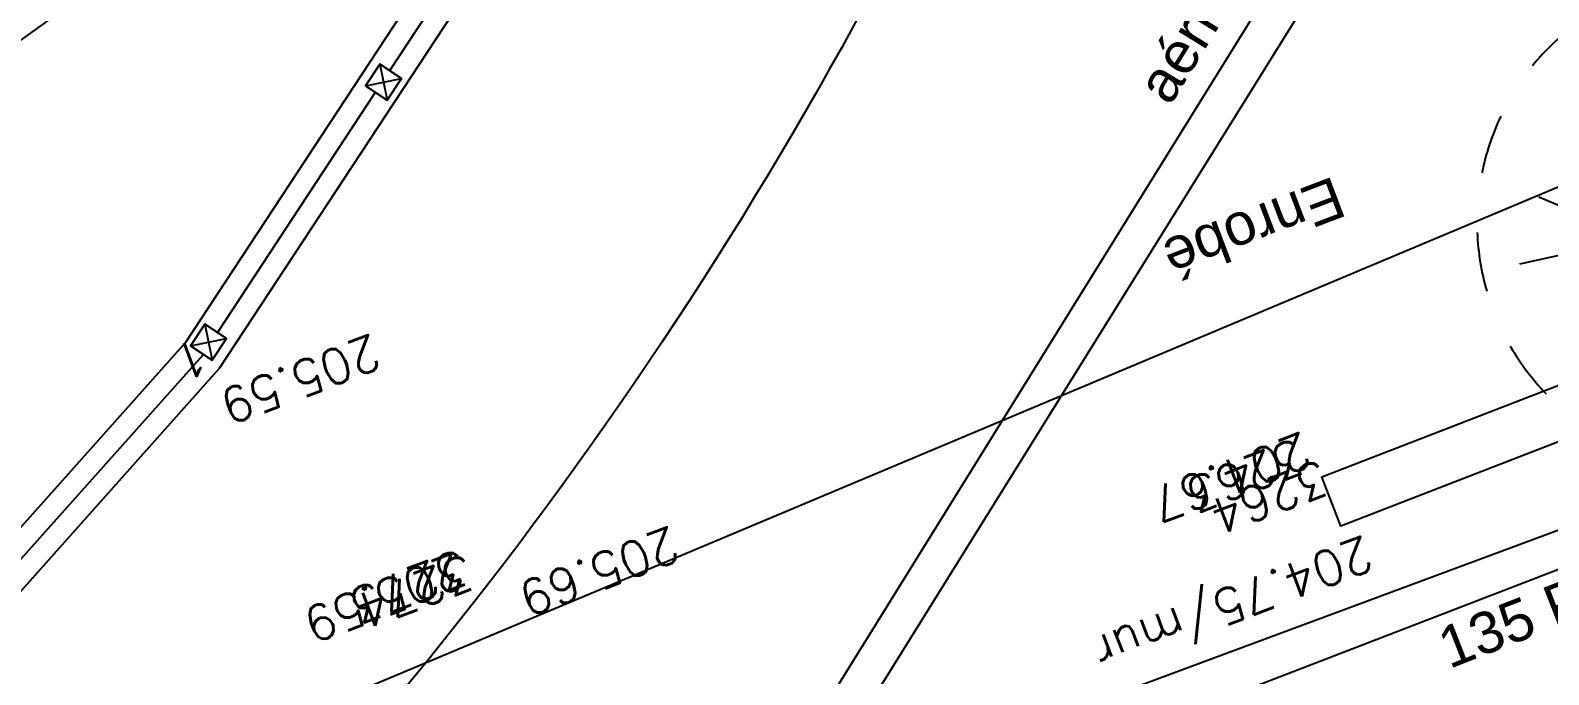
# Model space of a CAD drawing. Header units: centimetres. Extents: x 212517 to 243222, y -357108 to -330212.
# Drawn here: x 224412 to 225876, y -343980 to -343360 of the extents above; entities that cross this region are included whole.
import ezdxf
from ezdxf.enums import TextEntityAlignment as Align
from ezdxf.lldxf.tags import DXFTag

# ---------------------------------------------------------------- set-up
doc = ezdxf.new("R2010")
doc.units = ezdxf.units.CM
doc.layers.get('0').update_dxf_attribs({"color": 252})
for name, color, linetype in [('AEP_SSL', 252, 'Continuous'), ('CAB_SSL', 252, 'Continuous'), ('EDF_SSL', 252, 'Texte-Electricite'), ('Fond topo - CLO_MUR', 252, 'Continuous'), ('Fond topo - VEG', 252, 'Continuous'), ('Fond topo - VOI_TXT', 252, 'Continuous'), ('Fond topo - Z_500', 252, 'Continuous'), ('prlm-VRD', 2, 'Continuous'), ('TELECOM_SSL', 252, 'Texte-Telecom'), ('UNITAIRE SSL', 252, 'UNITAIRE')]:
    doc.layers.add(name, color=color, linetype=linetype)
for name, color, linetype, plot in [('Fond topo - N', 252, 'Continuous', False), ('Fond topo - NCACHE', 252, 'Continuous', False), ('Fond topo - ZCACHE', 252, 'Continuous', False)]:
    doc.layers.add(name, color=color, linetype=linetype, plot=plot)
doc.layers.add('Fond topo - P', color=252, linetype='Continuous', lineweight=50)
doc.layers.add('Fond topo - VOI', color=252, linetype='Continuous', lineweight=25)
doc.styles.add('2000_ARIAL', font='arial.ttf', dxfattribs={"height": 0.400000006})
doc.styles.add('Lignes', font='arial.ttf', dxfattribs={"height": 0.35})
doc.styles.add('LignesA', font='arial.ttf', dxfattribs={"height": 0.349999994})
doc.styles.add('SIMPLEX', font='simplex_.ttf', dxfattribs={"height": 1.25})
doc.styles.add('TP-C_Autocad_Standard', font='simplex_.ttf', dxfattribs={"height": 1})
doc.styles.add('Tronçons', font='arial.ttf', dxfattribs={"height": 0.25})
tags = doc.linetypes.add('L16', pattern=[0.37500001490116125, 0.300000011920929, -0.07500000298023224]).pattern_tags.tags
tags[6:7] = [DXFTag(74, 4), DXFTag(75, 0), DXFTag(340, '0'), DXFTag(46, 0.0), DXFTag(50, 0.0), DXFTag(44, 0.0), DXFTag(45, 0.0)]
tags[4:5] = [DXFTag(74, 4), DXFTag(75, 0), DXFTag(340, '0'), DXFTag(46, 0.0), DXFTag(50, 0.0), DXFTag(44, 0.0), DXFTag(45, 0.0)]
tags = doc.linetypes.add('Texte-BT', pattern='A,5,-0.25,["BT",Lignes,S=1,R=0,X=0,Y=-0.18],-1.25', length=6.5).pattern_tags.tags
tags[15:16] = [DXFTag(74, 4), DXFTag(75, 0), DXFTag(340, '0'), DXFTag(46, 0.0), DXFTag(50, 0.0), DXFTag(44, 0.0), DXFTag(45, 0.0)]
tags[4:5] = [DXFTag(74, 4), DXFTag(75, 0), DXFTag(340, '0'), DXFTag(46, 0.0), DXFTag(50, 0.0), DXFTag(44, 0.0), DXFTag(45, 0.0)]
tags = doc.linetypes.add('Texte-Electricite', pattern='A,5,-0.25,["ELEC",Lignes,S=1,R=0,X=0,Y=-0.18],-1.25', length=6.5).pattern_tags.tags
tags[15:16] = [DXFTag(74, 4), DXFTag(75, 0), DXFTag(340, '0'), DXFTag(46, 0.0), DXFTag(50, 0.0), DXFTag(44, 0.0), DXFTag(45, 0.0)]
tags[4:5] = [DXFTag(74, 4), DXFTag(75, 0), DXFTag(340, '0'), DXFTag(46, 0.0), DXFTag(50, 0.0), DXFTag(44, 0.0), DXFTag(45, 0.0)]
tags = doc.linetypes.add('Texte-MT', pattern='A,5,-0.25,["MT",Lignes,S=1,R=0,X=0,Y=-0.18],-1.25', length=6.5).pattern_tags.tags
tags[15:16] = [DXFTag(74, 4), DXFTag(75, 0), DXFTag(340, '0'), DXFTag(46, 0.0), DXFTag(50, 0.0), DXFTag(44, 0.0), DXFTag(45, 0.0)]
tags[4:5] = [DXFTag(74, 4), DXFTag(75, 0), DXFTag(340, '0'), DXFTag(46, 0.0), DXFTag(50, 0.0), DXFTag(44, 0.0), DXFTag(45, 0.0)]
tags = doc.linetypes.add('Texte-Telecom', pattern='A,5,-0.25,["TEL",Lignes,S=1,R=0,X=0,Y=-0.18],-1.25', length=6.5).pattern_tags.tags
tags[15:16] = [DXFTag(74, 4), DXFTag(75, 0), DXFTag(340, '0'), DXFTag(46, 0.0), DXFTag(50, 0.0), DXFTag(44, 0.0), DXFTag(45, 0.0)]
tags[4:5] = [DXFTag(74, 4), DXFTag(75, 0), DXFTag(340, '0'), DXFTag(46, 0.0), DXFTag(50, 0.0), DXFTag(44, 0.0), DXFTag(45, 0.0)]
tags = doc.linetypes.add('Texte-TelecomA', pattern='A,5,-0.25,["TEL",LignesA,S=1,R=0,X=0,Y=-0.18],-1.25', length=6.5).pattern_tags.tags
tags[15:16] = [DXFTag(74, 4), DXFTag(75, 0), DXFTag(340, '0'), DXFTag(46, 0.0), DXFTag(50, 0.0), DXFTag(44, 0.0), DXFTag(45, 0.0)]
tags[4:5] = [DXFTag(74, 4), DXFTag(75, 0), DXFTag(340, '0'), DXFTag(46, 0.0), DXFTag(50, 0.0), DXFTag(44, 0.0), DXFTag(45, 0.0)]
tags = doc.linetypes.add('UNITAIRE', pattern='A,0.25,-0.2000000029802322,0,-0.2000000029802322,0.25,-0.300000011920929,["UNI",TP-C_Autocad_Standard,S=0.1500000059604645,R=0,X=-0.1,Y=-0.05],-0.449999988079071', length=1.650000095367432).pattern_tags.tags
tags[23:24] = [DXFTag(74, 4), DXFTag(75, 0), DXFTag(340, '0'), DXFTag(46, 0.0), DXFTag(50, 0.0), DXFTag(44, 0.0), DXFTag(45, 0.0)]
tags[12:13] = [DXFTag(74, 4), DXFTag(75, 0), DXFTag(340, '0'), DXFTag(46, 0.0), DXFTag(50, 0.0), DXFTag(44, 0.0), DXFTag(45, 0.0)]
tags[10:11] = [DXFTag(74, 4), DXFTag(75, 0), DXFTag(340, '0'), DXFTag(46, 0.0), DXFTag(50, 0.0), DXFTag(44, 0.0), DXFTag(45, 0.0)]
tags[8:9] = [DXFTag(74, 4), DXFTag(75, 0), DXFTag(340, '0'), DXFTag(46, 0.0), DXFTag(50, 0.0), DXFTag(44, 0.0), DXFTag(45, 0.0)]
tags[6:7] = [DXFTag(74, 4), DXFTag(75, 0), DXFTag(340, '0'), DXFTag(46, 0.0), DXFTag(50, 0.0), DXFTag(44, 0.0), DXFTag(45, 0.0)]
tags[4:5] = [DXFTag(74, 4), DXFTag(75, 0), DXFTag(340, '0'), DXFTag(46, 0.0), DXFTag(50, 0.0), DXFTag(44, 0.0), DXFTag(45, 0.0)]

# ---------------------------------------------------------------- blocks, each defined once
blk = doc.blocks.new('PTOPO')
at = {"layer": 'Fond topo - NCACHE', "style": 'SIMPLEX'}
blk.add_attdef('MAT', text='', height=0.34, dxfattribs=at).set_placement((0.09999999986030161, -0.09999999962747097), align=Align.TOP_LEFT)
at = {"layer": 'Fond topo - ZCACHE', "style": 'SIMPLEX'}
blk.add_attdef('ALT', (0.09999999986030161, 0.09999999962747097), '', height=0.34, dxfattribs=at)
blk = doc.blocks.new('VEG12')
at = {"ltscale": 2}
for p, q in [((0.01815258799999997, 0.057406781), (0.100441039, 0.47293725)), ((0.05749608, 0.253444298), (0.145517598, 0.414706841)), ((0.037902722, 0.15845596), (-0.06593155700000003, 0.344147082)), ((-0.158788295, 0.086017079), (-0.245985314, 0.284587218)), ((0.04981112299999996, 0.033821695), (0.391570728, 0.285894318)), ((0.143890955, 0.107467204), (0.230033352, 0.253971609)), ((0.2917471699999999, 0.208620217), (0.392372872, 0.233301274)), ((-0.05229389700000003, 0.02983962500000001), (-0.383643778, 0.204631851)), ((-0.25001839, 0.135126714), (-0.3755999820000001, 0.091127132)), ((0.122915307, -0.02992704099999999), (0.317230371, 0.05540147100000001)), ((-0.05265807700000003, -0.029192154), (-0.412380265, -0.256628677)), ((0.057557527, -0.01766878999999999), (0.411943876, -0.08413611500000001)), ((-0.09359106700000003, -0.049762263), (-0.2956446150000001, -0.04653133200000001)), ((0.01825986499999999, -0.057372749), (0.107637982, -0.4128258760000001)), ((0.184132294, -0.04763066399999999), (0.323120213, -0.192805613)), ((0.02259491799999996, -0.07955337300000001), (0.001649748999999978, -0.36183712)), ((-0.151821475, -0.09483882200000002), (-0.2999525240000001, -0.315936062)), ((0.05371548199999998, -0.188497704), (0.197263789, -0.356749422))]:
    blk.add_line(p, q, dxfattribs=at)
for start, end in [(90, 103.8461539085843), (62.30769199853572, 76.15384597947835), (117.6923078993823, 131.5384619204946), (34.61538499867542, 48.46153799321151), (145.3846149358338, 159.2307690506909), (6.923076979206323, 20.76923090842763), (173.0769230068974, 186.9230769931026), (339.2307689837768, 353.0769230207937), (200.7692310571047, 214.6153850641662), (311.5384620067885, 325.3846150013246), (228.4615380795054, 242.3076921006177), (283.8461540205217, 297.6923080014643), (256.1538460914157, 270)]:
    blk.add_arc((0, 0), 0.496982058, start, end, dxfattribs=at)
blk = doc.blocks.new('A$C1F970F0F')
at = {"layer": 'AEP_SSL', "elevation": 9.999999999999998e-08, "flags": 128}
blk.add_lwpolyline([(-10084.93277844263, 5093.930148438846), (-9750.791620834418, 5135.5756579271), (-3128.109925920724, 6321.886190847606), (-538.2744943762264, 6794.667455972196), (-236.899884080834, 9072.411970745992), (154.0690051004237, 9291.318023383576), (2068.234834202161, 10286.47979625637), (4929.096988442494, 11795.62350952535), (5831.943443331371, 12343.47571871864), (5644.547691266249, 12887.93525940639), (4850.760829103805, 13701.34358382695)], dxfattribs=at)
at = {"layer": 'CAB_SSL', "elevation": 9.999999999999998e-08, "flags": 128}
blk.add_lwpolyline([(-10812.15457855182, 5600.426800125627), (-8720.280241838846, 5090.654580446419), (-5742.369525281366, 5634.629537405877), (-2733.176347276875, 6173.938624268192), (-522.7757441125186, 8575.296708000737)], dxfattribs=at)
at = {"layer": 'EDF_SSL', "linetype": 'Texte-BT', "elevation": 9.999999999999998e-08, "flags": 128}
blk.add_lwpolyline([(-10355.65903211059, 43.80952892260893), (-10201.4030772041, 1251.685514822027), (-8720.280241838846, 5090.654580446419), (-8647.88838211094, 5140.669551381001), (-5813.541010319846, 5655.541528388557), (-5754.775129047494, 5632.363405789478), (-5714.151306698284, 5669.525972244278), (-2796.400100172239, 6190.043639552574), (-2733.176347276875, 6173.938624268192), (-2724.610103663505, 6234.621653891018), (-576.9868819294611, 8573.42365167172), (-522.7757441125186, 8575.296708000737), (1439.543237064798, 9649.961943709872), (1486.297190266059, 9780.607536286585), (3247.574149104787, 10693.56387743918), (3311.706751861017, 10686.95005152967), (3338.557006230488, 10734.01793882097), (5093.795445683761, 11622.80777854973), (5197.512327865115, 11601.77622754824)], dxfattribs=at)
at = {"layer": 'EDF_SSL', "linetype": 'Texte-MT', "elevation": 9.999999999999998e-08, "flags": 128}
blk.add_lwpolyline([(-10605.24755893916, -1087.243444949462), (-9871.024919901258, 5454.646601530631), (-9813.117681349795, 5614.486484857796), (-9256.616976485166, 5923.473242253717), (-8799.13613630993, 5646.609576042702), (-8267.576586649942, 5593.500203318741), (-5762.0770564726, 6081.872554389967), (-4183.597292868954, 6396.686264550111), (-3538.986020602817, 6692.687627343169), (-2824.138039855754, 6428.356494820026), (-615.9396546429546, 6802.884084155441), (-262.5046420332196, 8461.235250973023), (-193.4502564723132, 8712.902150223255), (139.2306060843939, 8893.662518143177), (555.9703724045021, 9251.5491897469), (1680.577767184984, 9828.549923444656)], dxfattribs=at)
at = {"layer": 'Fond topo - CLO_MUR', "ltscale": 2, "flags": 128}
for points in [[(-2003.863172001624, 8179.09312694406), (-2143.146781257581, 8006.859912820551), (-2340.457490801653, 7734.345111260913), (-2598.736870191495, 7400.94477901074), (-2940.818727905099, 7047.283403563957), (-3248.706618745416, 6811.131666403891), (-3649.231779602484, 6561.580327596037), (-4000.333884769988, 6403.828417100516), (-4360.873799455749, 6265.710363196761), (-4651.111133599729, 6190.343253154888), (-4768.145301312069, 6168.193959010867)], [(-1971.468451961153, 8153.961829416945), (-2110.578551620566, 7981.92990944472), (-2307.638247469651, 7709.761794522231), (-2567.702785225124, 7374.057087825381), (-2913.458468391917, 7016.597527449509), (-3225.334562164724, 6777.386816169783), (-3629.901569159774, 6525.317163610672), (-3984.586111590528, 6365.955646348328), (-4348.348708452321, 6226.603025633301), (-4642.136565636054, 6150.31393686324), (-5063.688890352264, 6070.53307677527), (-5409.75969773547, 6004.995815004841)], [(-2706.867761985292, 7276.010558587012), (-2706.279411181516, 7240.660115446473)], [(-2724.248808140676, 7258.041161683484), (-2688.898364934626, 7258.629512332673)], [(-2919.169149795631, 7061.179507263913), (-2918.58079904939, 7025.829063944696)], [(-2936.550196100055, 7043.210110199036), (-2901.199752618801, 7043.798461175256)], [(-751.5810655036744, 6874.12250890111), (-1878.8862445505, 6666.019729637296), (-1888.110275614993, 6716.178649698302), (-793.8175083623294, 6917.414848635526)]]:
    blk.add_lwpolyline(points, dxfattribs=at)
at = {"layer": 'Fond topo - CLO_MUR', "linetype": 'L16', "ltscale": 2, "flags": 128}
for points in [[(-2517.755674358011, 7472.005436160272), (-2583.219827719748, 7387.500933420226), (-2698.700758356074, 7268.110957501783)], [(-2716.08180449413, 7250.141560689761), (-2908.675051944394, 7051.029005172824)], [(-2926.056098340326, 7033.059608125277), (-2927.138598022344, 7031.940465672415), (-3161.565505824351, 6852.133713958691)]]:
    blk.add_lwpolyline(points, dxfattribs=at)
at = {"layer": 'Fond topo - CLO_MUR', "ltscale": 2, "flags": 128}
for points in [[(-2706.279411181516, 7240.660115446473), (-2688.898364934626, 7258.629512332673), (-2706.867761985292, 7276.010558587012), (-2724.248808140676, 7258.041161683484)], [(-2918.58079904939, 7025.829063944696), (-2901.199752744965, 7043.798461009574), (-2919.169149795631, 7061.179507263913), (-2936.550196008549, 7043.210110181707)]]:
    blk.add_lwpolyline(points, close=True, dxfattribs=at)
at = {"layer": 'Fond topo - VOI', "ltscale": 2, "flags": 128}
blk.add_lwpolyline([(-1810.126125579658, 7806.729356369272), (-1818.437630922503, 7797.67231953392), (-2147.295724640985, 7358.689701952695, -0.09347702106782851), (-3270.33154037118, 6339.713540967097, -0.0221588329524114), (-3673.738564147064, 6116.107836508872, -0.01218349001893588), (-4159.975300858594, 5888.705770611459)], format="xyb", dxfattribs=at)
at = {"layer": 'TELECOM_SSL', "linetype": 'Texte-TelecomA', "elevation": 9.999999999999998e-08, "flags": 128}
blk.add_lwpolyline([(-10749.2063741723, 5816.045000263086), (-5732.074706866975, 6068.891438771888), (-1122.78713045016, 7053.278689790898)], dxfattribs=at)
at = {"layer": 'UNITAIRE SSL', "ltscale": 2, "elevation": 9.999999999999998e-08, "flags": 128}
blk.add_lwpolyline([(-11203.91773647134, 7315.685859797379), (-9597.069181515135, 5578.000029566199), (-4253.21502402568, 6800.480356718023), (-825.2436658591316, 8394.239986691146), (171.1164741383718, 9139.45160219944), (980.7416491537941, 9531.509848289672), (2024.282900487725, 10089.44453603433), (2846.979589107878, 10509.95143402664), (3831.564375096907, 11032.01955007647), (4688.744355396339, 11539.16604167907), (5726.983094904664, 12644.47229064644), (4820.214794965383, 13573.50486951124)], dxfattribs=at)
at = {"layer": 'Fond topo - P', "ltscale": 2}
ref = blk.add_blockref('PTOPO', (-2908.87135567606, 7008.35188640485), dxfattribs=dict(at, xscale=99.99999999999999, yscale=99.99999999999999, zscale=99.99999999999999, rotation=190.0656205306616))
ref.add_attrib('MAT', '1', dxfattribs={"layer": 'Fond topo - N', "color": 0, "ltscale": 2, "height": 33.99999999999999, "rotation": 190.0656204987762, "style": 'SIMPLEX'}).set_placement((-2920.465197599466, 7016.450209172539), align=Align.TOP_LEFT)
ref.add_attrib('ALT', '205.59', (-2762.371074219014, 7022.365495845876), dxfattribs={"layer": 'Fond topo - Z_500', "color": 0, "ltscale": 2, "height": 33.99999999999999, "rotation": 190.0656204987762, "style": 'SIMPLEX'})
ref = blk.add_blockref('PTOPO', (-2700.663549386667, 6761.358451840608), dxfattribs=dict(at, xscale=99.99999999999994, yscale=99.99999999999994, zscale=99.99999999999994, rotation=190.0656205306617))
ref.add_attrib('MAT', '3273', dxfattribs={"layer": 'Fond topo - N', "color": 0, "ltscale": 2, "height": 33.99999999999999, "rotation": 190.0656204987762, "style": 'SIMPLEX'}).set_placement((-2712.25739121302, 6769.456774495129), align=Align.TOP_LEFT)
ref.add_attrib('ALT', '205.59', (-2722.348345115161, 6800.512483327362), dxfattribs={"layer": 'Fond topo - Z_500', "color": 0, "ltscale": 2, "height": 33.99999999999999, "rotation": 190.0656204987762, "style": 'SIMPLEX'})
ref = blk.add_blockref('PTOPO', (-2695.413695226338, 6755.578260377545), dxfattribs=dict(at, xscale=99.99999999999994, yscale=99.99999999999994, zscale=99.99999999999994, rotation=190.0656205306617))
ref.add_attrib('MAT', '3274', dxfattribs={"layer": 'Fond topo - N', "color": 0, "ltscale": 2, "height": 33.99999999999999, "rotation": 190.0656204987762, "style": 'SIMPLEX'}).set_placement((-2707.007537092896, 6763.676582944893), align=Align.TOP_LEFT)
ref.add_attrib('ALT', '205.69', (-2513.776488733793, 6786.649872582033), dxfattribs={"layer": 'Fond topo - Z_500', "color": 0, "ltscale": 2, "height": 33.99999999999999, "rotation": 190.0656204987762, "style": 'SIMPLEX'})
ref = blk.add_blockref('PTOPO', (-1888.110275523487, 6716.178649680973), dxfattribs=dict(at, xscale=99.99999999999994, yscale=99.99999999999994, zscale=99.99999999999994, rotation=190.0656205306617))
ref.add_attrib('MAT', '3263', dxfattribs={"layer": 'Fond topo - N', "color": 0, "ltscale": 2, "height": 33.99999999999999, "rotation": 190.0656204987762, "style": 'SIMPLEX'}).set_placement((-1899.70411733251, 6724.276972426999), align=Align.TOP_LEFT)
ref.add_attrib('ALT', '204.67', (-1898.261960826994, 6762.590207377183), dxfattribs={"layer": 'Fond topo - Z_500', "color": 0, "ltscale": 2, "height": 33.99999999999999, "rotation": 190.0656204987762, "style": 'SIMPLEX'})
ref = blk.add_blockref('PTOPO', (-1869.200637910202, 6691.616052194354), dxfattribs=dict(at, xscale=99.99999999999999, yscale=99.99999999999999, zscale=99.99999999999999, rotation=190.0656205306616))
ref.add_attrib('MAT', '3264', dxfattribs={"layer": 'Fond topo - N', "color": 0, "ltscale": 2, "height": 33.99999999999999, "rotation": 190.0656204987762, "style": 'SIMPLEX'}).set_placement((-1880.794479742101, 6699.714374944713), align=Align.TOP_LEFT)
ref.add_attrib('ALT', '204.75/mur', (-1858.265129491068, 6653.379507647318), dxfattribs={"layer": 'Fond topo - Z_500', "color": 0, "ltscale": 2, "height": 33.99999999999999, "rotation": 190.0656204987762, "style": 'SIMPLEX'})
at = {"layer": 'Fond topo - VEG', "ltscale": 2, "xscale": 479.9999999999998, "yscale": 479.9999999999998, "zscale": 99.99999999999997, "rotation": 192.432705982593}
blk.add_blockref('VEG12', (-1461.01682713835, 6885.22099513658), dxfattribs=at)
at = {"layer": 'AEP_SSL', "style": 'Tronçons'}
blk.add_text('135 PE', height=39.99999999999999, rotation=10.61271020565523, dxfattribs=at).set_placement((-1801.920615975873, 6511.263958087493))
at = {"layer": 'EDF_SSL', "style": 'Tronçons'}
blk.add_text('aérien', height=39.99999999999999, rotation=47.61908299717405, dxfattribs=at).set_placement((-1965.781557107546, 7093.932028021351))
at = {"layer": 'Fond topo - VOI_TXT', "style": '2000_ARIAL'}
blk.add_text('Enrobé', height=39.99999999999999, rotation=190.0656205035111, dxfattribs=at).set_placement((-1822.618485323241, 6999.038773314463))

msp = doc.modelspace()

# ---------------------------------------------------------------- block references
at = {"layer": 'prlm-VRD', "rotation": 10.72360141139323}
msp.add_blockref('A$C1F970F0F', (228762.2467792132, -350037.5300254133), dxfattribs=at)

doc.saveas('drawing.dxf')
